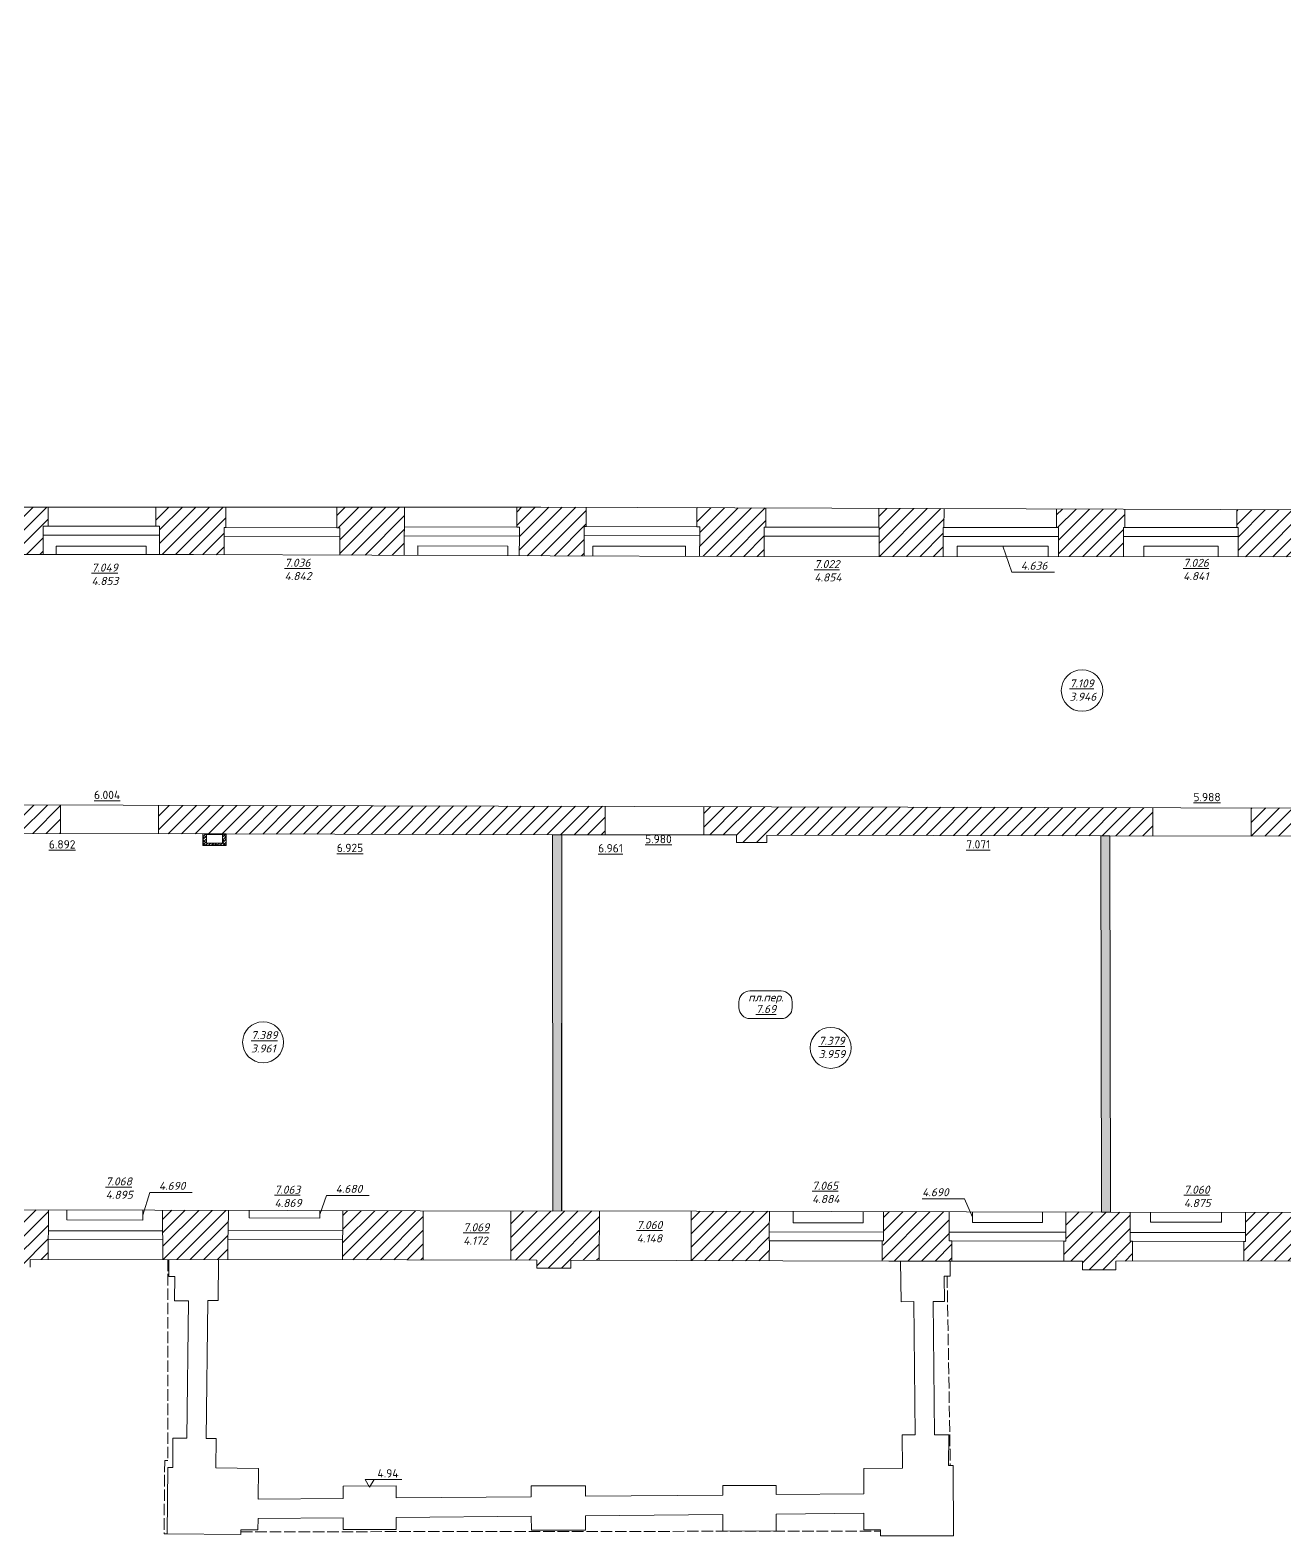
# Model space of a CAD drawing. Header units: millimetres. Extents: x 907727 to 970635, y 1625749 to 1672009.
# Drawn here: x 931089 to 950705, y 1625749 to 1649275 of the extents above; entities that cross this region are included whole.
import ezdxf

# ---------------------------------------------------------------- set-up
doc = ezdxf.new("R2010")
doc.units = ezdxf.units.MM
for name, pattern in [('334', [5, 4, -1]), ('ACAD_ISO02W100', [15, 12, -3]), ('ACAD_ISO10W100', [18, 12, -3, 0, -3])]:
    doc.linetypes.add(name, pattern=pattern)
for name, color, linetype in [('Контур', 7, 'Continuous'), ('Отметки', 7, 'Continuous'), ('Перепад', 251, 'ACAD_ISO02W100'), ('Рама', 121, 'Continuous'), ('Штриховка', 252, 'Continuous')]:
    doc.layers.add(name, color=color, linetype=linetype)
doc.styles.add('CIFRY', font='ROMANT.shx', dxfattribs={"oblique": 15, "height": 125})
doc.styles.add('ISOCPEUR', font='isocpeur.ttf', dxfattribs={"width": 0.95})
doc.dimstyles.new('GENPLAN_isoc', dxfattribs={"dimscale": 0.1, "dimtxt": 1.3, "dimasz": 0.3, "dimexe": 0.4, "dimexo": 0, "dimgap": 0.4, "dimtad": 1, "dimdec": 0, "dimlfac": 1000, "dimzin": 0, "dimtxsty": 'ISOCPEUR', "dimblk1": 'OBLIQUE', "dimblk2": 'OBLIQUE', "dimsah": 1, "dimcen": -1, "dimaunit": 1, "dimadec": 3, "dimazin": 0, "dimtfac": 0.75, "dimtdec": 0, "dimtix": 1, "dimtmove": 1, "dimatfit": 3, "dimldrblk": 'NONE', "dimfxl": 1, "dimtvp": 0.6, "dimarcsym": 0})

# ---------------------------------------------------------------- blocks, each defined once
blk = doc.blocks.new('_Oblique')
at = {"color": 0, "linetype": 'ByBlock', "lineweight": -2}
blk.add_line((-0.5, -0.5), (0.5, 0.5), dxfattribs=at)
blk = doc.blocks.new('2этаж')
at = {"lineweight": 5, "ltscale": 0.03, "true_color": 0xed1f24, "transparency": 33554610}
h = blk.add_hatch(dxfattribs=at)
h.set_pattern_fill('ANSI38', color=240, scale=10)
h.set_pattern_definition([(45, (-1078.652, -1034.774), (-22.4506403, 22.4506403), []), (135, (-1078.652, -1034.774), (-67.3519209, 22.4506403), [79.375, -47.625])])
h.paths.add_polyline_path([(932711, 1635501), (933075, 1635499), (933075, 1635681), (932711, 1635683)])
h.paths.add_polyline_path([(932769, 1635539), (932769, 1635675), (933018, 1635675), (933018, 1635539)], flags=16)
at = {"layer": 'Штриховка', "lineweight": 5, "ltscale": 0.03}
h = blk.add_hatch(dxfattribs=at)
h.set_pattern_fill('_USER', color=256, scale=150, angle=45, pattern_type=0)
h.set_pattern_definition([(45, (-1078.65, -1034.77), (-106.066017, 106.066017), [])])
h.paths.add_polyline_path([(939000, 1636113), (937333, 1636117), (932016, 1636128), (932016, 1635685), (932711, 1635683), (933075, 1635681), (938179, 1635670), (938322, 1635668), (938999, 1635668)])
h.paths.add_polyline_path([(938909, 1629794), (938319, 1629795), (938182, 1629787), (937526, 1629789), (937524, 1629024), (937930, 1629023), (937930, 1628898), (938463, 1628897), (938463, 1629021), (938907, 1629020)])
h.paths.add_polyline_path([(962746, 1655934), (962736, 1656078), (962727, 1657400), (962258, 1657396), (962279, 1654317), (962310, 1650683), (962768, 1650687)])
h.paths.add_polyline_path([(969476, 1656429), (969473, 1657383), (969095, 1657382), (969095, 1657382), (968721, 1657380), (968725, 1656039), (968725, 1655907), (968732, 1654867), (969102, 1654869), (969482, 1654871)])
h.paths.add_polyline_path([(962925, 1644401), (962492, 1644401), (962494, 1640015), (961958, 1640014), (961940, 1639565), (962746, 1639572), (962759, 1638395), (962918, 1638397), (962914, 1638830), (962914, 1638970), (963151, 1638972), (963144, 1639714), (962928, 1639714)])
h.paths.add_polyline_path([(969542, 1639412), (969161, 1639411), (968789, 1639410), (968790, 1638996), (968785, 1638863), (968789, 1638355), (969071, 1638357), (969211, 1638358), (969211, 1638328), (969546, 1638329)])
h.paths.add_polyline_path([(947564, 1636091), (940542, 1636109), (940541, 1635667), (941055, 1635667), (941055, 1635547), (941529, 1635549), (941529, 1635663), (946747, 1635653), (946887, 1635651), (947564, 1635650)])
h.paths.add_polyline_path([(947210, 1629457), (947210, 1629773), (946898, 1629774), (946758, 1629774), (946202, 1629776), (946201, 1629458), (946201, 1629318), (946169, 1629318), (946169, 1629009), (946464, 1629009), (946464, 1628873), (946984, 1628873), (946984, 1629009), (947245, 1629009), (947245, 1629317), (947209, 1629317)])
h.paths.add_polyline_path([(930488, 1636132), (923631, 1636147), (923630, 1635706), (928167, 1635695), (928302, 1635700), (929695, 1635700), (929728, 1635700), (929872, 1635690), (930487, 1635689)])
h.paths.add_polyline_path([(930294, 1629343), (930296, 1629483), (930297, 1629806), (929885, 1629807), (929739, 1629809), (929249, 1629809), (929249, 1629497), (929249, 1629357), (929228, 1629357), (929227, 1629035), (929495, 1629035), (929495, 1628916), (930010, 1628915), (930011, 1629034), (930293, 1629034)])
h.paths.add_polyline_path([(907548, 1639212), (907552, 1639366), (907552, 1639451), (907387, 1639450), (907387, 1639527), (907189, 1639526), (907189, 1639498), (907049, 1639497), (906797, 1639495), (906804, 1638462), (907047, 1638464), (907047, 1638523), (907187, 1638523), (907548, 1638523)])
h.paths.add_polyline_path([(913886, 1644389), (913458, 1644385), (913487, 1639389), (913513, 1639235), (913510, 1638733), (913645, 1638732), (913647, 1639280), (913933, 1639278), (913923, 1639546), (913926, 1639707)])
h.paths.add_polyline_path([(907413, 1656864), (907401, 1657063), (907401, 1657115), (907148, 1657115), (907008, 1657115), (907008, 1657146), (906680, 1657147), (906679, 1655622), (906675, 1654748), (906972, 1654746), (906972, 1654796), (907112, 1654796), (907406, 1654795)])
h.paths.add_polyline_path([(913863, 1661214), (913418, 1661212), (913427, 1657156), (913428, 1656073), (913433, 1650726), (913896, 1650726), (913893, 1655295)])
h.paths.add_polyline_path([(963254, 1633674), (962794, 1633671), (962504, 1633669), (962511, 1632683), (962807, 1632685), (962947, 1632686), (962947, 1632652), (963260, 1632654)], flags=17)
h.paths.add_polyline_path([(963264, 1631863), (962953, 1631861), (962953, 1631852), (962813, 1631851), (962517, 1631849), (962525, 1630819), (962830, 1630821), (962830, 1630845), (962970, 1630846), (963269, 1630847)], flags=17)
h.paths.add_polyline_path([(963274, 1630029), (962976, 1630028), (962836, 1630026), (962530, 1630024), (962538, 1629003), (962820, 1629005), (963279, 1629008)], flags=17)
h.paths.add_polyline_path([(955669, 1635373), (955671, 1635716), (955675, 1636073), (955224, 1636072), (949100, 1636088), (949099, 1635648), (954090, 1635641), (955251, 1635641), (955248, 1635165), (955266, 1629753), (954618, 1629754), (954617, 1629468), (954617, 1629328), (954596, 1629328), (954596, 1629015), (954858, 1629015), (954858, 1628881), (954983, 1628883), (954999, 1627917), (954867, 1627915), (954876, 1627392), (955008, 1627394), (955015, 1627021), (956954, 1627008), (956953, 1626902), (957097, 1626901), (957097, 1627007), (961181, 1626978), (961181, 1626903), (961316, 1626902), (961316, 1626978), (963291, 1626964), (963289, 1627331), (963433, 1627332), (963430, 1627874), (963286, 1627873), (963284, 1628198), (962966, 1628197), (962966, 1628175), (962826, 1628174), (962544, 1628172), (962547, 1627710), (955724, 1627758)])
h.paths.add_polyline_path([(952808, 1629473), (952809, 1629759), (951798, 1629762), (951797, 1629480), (951808, 1629308), (951808, 1629013), (952827, 1629013), (952826, 1629333), (952808, 1629333)], flags=17)
h.paths.add_polyline_path([(950023, 1629766), (949010, 1629769), (949009, 1629452), (949009, 1629312), (948983, 1629312), (948983, 1629011), (950022, 1629011), (950022, 1629452)])
h.paths.add_polyline_path([(944379, 1629780), (943353, 1629783), (943353, 1629462), (943352, 1629322), (943332, 1629007), (943435, 1629006), (944420, 1629007), (944420, 1629322), (944378, 1629322), (944378, 1629462)])
h.paths.add_polyline_path([(941567, 1629787), (940344, 1629790), (940342, 1629016), (941566, 1629012), (941567, 1629326), (941566, 1629326), (941566, 1629466)])
h.paths.add_polyline_path([(936156, 1629792), (934900, 1629795), (934899, 1629487), (934895, 1629347), (934895, 1629030), (935901, 1629029), (936154, 1629028)])
h.paths.add_polyline_path([(933109, 1629491), (933110, 1629799), (932082, 1629802), (932081, 1629479), (932087, 1629339), (932087, 1629032), (933100, 1629031), (933100, 1629351)])
h.paths.add_polyline_path([(927447, 1629357), (927444, 1629497), (927444, 1629808), (926406, 1629808), (926406, 1629496), (926403, 1629356), (926403, 1629038), (927012, 1629037), (927447, 1629037)])
h.paths.add_polyline_path([(924619, 1629807), (923625, 1629807), (923625, 1629524), (923625, 1629384), (923602, 1629384), (923601, 1629041), (924629, 1629040), (924630, 1629355), (924619, 1629355), (924619, 1629495)])
h.paths.add_polyline_path([(921615, 1629044), (921831, 1629043), (921831, 1629384), (921820, 1629384), (921820, 1629524), (921820, 1629806), (921335, 1629806), (921302, 1635712), (922104, 1635710), (922105, 1636150), (921302, 1636152), (921302, 1636268), (920872, 1636266), (920884, 1634582), (920888, 1634240), (920875, 1627864), (920336, 1627863), (920336, 1627716), (918545, 1627714), (918545, 1627861), (914019, 1627856), (914013, 1628264), (913879, 1628262), (913690, 1628284), (913550, 1628281), (913549, 1628330), (913244, 1628327), (913247, 1628019), (913128, 1628017), (913133, 1627507), (913252, 1627508), (913255, 1627132), (915275, 1627133), (915276, 1627019), (915409, 1627019), (915409, 1627133), (919471, 1627134), (919471, 1627015), (919606, 1627015), (919606, 1627134), (921601, 1627134), (921604, 1627502), (921728, 1627501), (921732, 1628011), (921608, 1628012)])
h.paths.add_polyline_path([(913985, 1630101), (913817, 1630099), (913816, 1630167), (913675, 1630165), (913535, 1630163), (913535, 1630182), (913226, 1630179), (913236, 1629133), (913537, 1629136), (913536, 1629179), (913676, 1629181), (913865, 1629184), (913865, 1629207), (913999, 1629209)], flags=17)
h.paths.add_polyline_path([(913957, 1632014), (913649, 1632009), (913509, 1632005), (913209, 1632002), (913218, 1630988), (913523, 1630991), (913522, 1631022), (913662, 1631024), (913804, 1631026), (913803, 1631035), (913971, 1631037)], flags=17)
h.paths.add_polyline_path([(913930, 1633799), (913790, 1633797), (913630, 1633829), (913490, 1633827), (913490, 1633832), (913191, 1633829), (913201, 1632806), (913497, 1632809), (913496, 1632833), (913636, 1632836), (913770, 1632838), (913769, 1632899), (913943, 1632902)], flags=17)
h.paths.add_polyline_path([(913920, 1635955), (913925, 1636385), (913636, 1636381), (913640, 1637365), (913504, 1637365), (913499, 1636088), (907546, 1636163), (907546, 1636712), (907186, 1636712), (907046, 1636712), (907046, 1636739), (906814, 1636738), (906822, 1635415), (907208, 1635412), (907207, 1635294), (907707, 1635290), (907708, 1635407), (913044, 1635359), (913049, 1634887), (913181, 1634888), (913184, 1634635), (913478, 1634638), (913478, 1634653), (913618, 1634655), (913777, 1634658), (913776, 1634726), (913916, 1634728), (913909, 1635194)])
h.paths.add_polyline_path([(907542, 1641286), (907380, 1641285), (907380, 1641344), (907162, 1641343), (907162, 1641339), (907022, 1641338), (906786, 1641337), (906792, 1640326), (907045, 1640328), (907185, 1640337), (907382, 1640338), (907382, 1640479), (907547, 1640480)])
h.paths.add_polyline_path([(907533, 1643106), (907372, 1643106), (907372, 1643191), (907162, 1643190), (907022, 1643196), (906777, 1643195), (906778, 1642648), (906781, 1642152), (907018, 1642153), (907018, 1642175), (907158, 1642176), (907375, 1642177), (907375, 1642289), (907537, 1642290)])
h.paths.add_polyline_path([(907523, 1645043), (907135, 1645041), (906995, 1645040), (906995, 1645095), (906774, 1645094), (906776, 1644013), (907018, 1644014), (907158, 1644014), (907368, 1644015), (907367, 1644140), (907527, 1644141)])
h.paths.add_polyline_path([(907419, 1661187), (907140, 1661187), (907000, 1661187), (907000, 1661215), (906684, 1661215), (906682, 1658788), (907008, 1658787), (907008, 1658876), (907148, 1658876), (907417, 1658876), (907419, 1659103)])
h.paths.add_polyline_path([(907398, 1652687), (907399, 1653061), (907106, 1653062), (906966, 1653063), (906966, 1653096), (906669, 1653097), (906660, 1650795), (906969, 1650794), (906969, 1650834), (907109, 1650834), (907250, 1650833), (907250, 1650844), (907392, 1650844)])
h.paths.add_polyline_path([(914136, 1647991), (913898, 1647993), (913897, 1649397), (913434, 1649397), (913435, 1647998), (910417, 1648009), (910032, 1648008), (907382, 1648006), (907386, 1649069), (907245, 1649069), (907103, 1649106), (906963, 1649106), (906964, 1649154), (906653, 1649155), (906648, 1647974), (906770, 1647973), (906772, 1646816), (906986, 1646817), (906985, 1646858), (907125, 1646859), (907513, 1646861), (907510, 1647405), (913343, 1647396), (913343, 1647394), (913439, 1647394), (913439, 1647110), (913304, 1647110), (913304, 1647054), (913442, 1647054), (913450, 1645741), (913875, 1645743), (913861, 1647403), (914132, 1647402)])
h.paths.add_polyline_path([(917863, 1648112), (917285, 1648113), (917279, 1649108), (916983, 1649106), (916983, 1649083), (916843, 1649083), (916557, 1649082), (916560, 1647976), (916172, 1647978), (916170, 1647395), (916454, 1647394), (916482, 1642520), (916486, 1641793), (916499, 1639726), (916500, 1639563), (917936, 1639573), (917935, 1639725), (917413, 1639721), (917411, 1639999), (916933, 1639996), (916930, 1640512), (916926, 1641076), (916885, 1647386), (917837, 1647386), (917837, 1647668), (917837, 1647808), (917862, 1647808)])
h.paths.add_polyline_path([(917255, 1653126), (916954, 1653124), (916954, 1653100), (916814, 1653099), (916544, 1653098), (916547, 1652478), (916552, 1650858), (916838, 1650859), (916978, 1650859), (916978, 1650808), (917269, 1650809)])
h.paths.add_polyline_path([(917237, 1657130), (916934, 1657129), (916934, 1657105), (916794, 1657104), (916522, 1657103), (916534, 1654847), (916805, 1654848), (916945, 1654849), (916945, 1654802), (917245, 1654804), (917239, 1655802)])
h.paths.add_polyline_path([(921524, 1647815), (921567, 1647814), (921567, 1648107), (919533, 1648109), (919532, 1647808), (919580, 1647808), (919580, 1647668), (919580, 1647385), (920507, 1647385), (920521, 1640019), (920098, 1640016), (920100, 1639739), (919639, 1639736), (919640, 1639584), (920859, 1639593), (920859, 1639456), (921268, 1639456), (921269, 1639585), (921451, 1639585), (921452, 1640022), (920956, 1640022), (920957, 1641132), (922552, 1641132), (922559, 1640020), (922247, 1640021), (922246, 1639585), (922829, 1639586), (922829, 1640053), (922565, 1640053), (922556, 1641136), (920956, 1641137), (920954, 1642800), (920953, 1642977), (920954, 1644346), (920953, 1644717), (920941, 1647364), (921523, 1647363), (921524, 1647675)])
h.paths.add_polyline_path([(924626, 1648102), (923290, 1648104), (923289, 1647811), (923331, 1647811), (923330, 1647671), (923330, 1647360), (923893, 1647359), (923887, 1644733), (923892, 1644531), (923893, 1641956), (924054, 1641956), (924054, 1641850), (924243, 1641850), (924383, 1641850), (924383, 1641797), (924659, 1641799)])
h.paths.add_polyline_path([(927419, 1640493), (927456, 1640493), (927456, 1640788), (924664, 1640788), (924663, 1641040), (924383, 1641039), (924383, 1640991), (924243, 1640991), (924054, 1640991), (924054, 1640940), (923893, 1640940), (923893, 1640058), (923675, 1640057), (923675, 1639586), (924365, 1639586), (924365, 1640046), (927419, 1640046), (927419, 1640353)])
h.paths.add_polyline_path([(930293, 1640788), (929210, 1640788), (929210, 1640493), (929225, 1640353), (929225, 1640046), (930216, 1640046), (930216, 1640348), (930216, 1640488), (930293, 1640488)])
h.paths.add_polyline_path([(933045, 1640471), (933070, 1640470), (933070, 1640788), (931974, 1640788), (931974, 1640488), (932035, 1640488), (932035, 1640348), (932035, 1640046), (932567, 1640046), (933044, 1640044), (933045, 1640331)])
h.paths.add_polyline_path([(935864, 1640479), (935864, 1640788), (934807, 1640788), (934807, 1640464), (934851, 1640464), (934851, 1640324), (934850, 1640038), (935856, 1640035), (935857, 1640339)])
h.paths.add_polyline_path([(938704, 1640785), (937992, 1640788), (937617, 1640788), (937617, 1640473), (937659, 1640473), (937659, 1640333), (937658, 1640028), (938672, 1640025), (938673, 1640345), (938673, 1640485), (938703, 1640485)])
h.paths.add_polyline_path([(941487, 1640473), (941513, 1640473), (941514, 1640775), (940433, 1640779), (940432, 1640479), (940478, 1640479), (940478, 1640339), (940477, 1640019), (940930, 1640017), (941487, 1640017), (941487, 1640333)])
h.paths.add_polyline_path([(944298, 1640765), (943277, 1640768), (943276, 1640473), (943282, 1640473), (943282, 1640333), (943282, 1640016), (944285, 1640015), (944285, 1640328), (944285, 1640468), (944297, 1640468)])
h.paths.add_polyline_path([(947104, 1640471), (947125, 1640471), (947126, 1640754), (946057, 1640758), (946056, 1640467), (946085, 1640467), (946085, 1640327), (946085, 1640015), (947104, 1640014), (947104, 1640331)])
h.paths.add_polyline_path([(952444, 1640939), (952118, 1640934), (951978, 1640932), (951977, 1640984), (951693, 1640981), (951696, 1640737), (948874, 1640748), (948873, 1640470), (948894, 1640470), (948894, 1640330), (948894, 1640013), (951684, 1640012), (951679, 1639485), (952770, 1639493), (952772, 1639944), (952459, 1639945)])
h.paths.add_polyline_path([(952403, 1643564), (952427, 1643742), (952420, 1645745), (952275, 1645744), (952271, 1646958), (952415, 1646958), (952413, 1647335), (952959, 1647339), (952956, 1647652), (952955, 1647792), (952992, 1647792), (952992, 1648103), (951620, 1648104), (951685, 1641788), (951964, 1641791), (951964, 1641796), (952104, 1641798), (952430, 1641803)])
h.paths.add_polyline_path([(960222, 1647947), (959775, 1647947), (959772, 1649203), (959476, 1649202), (959476, 1649152), (959336, 1649151), (959029, 1649151), (959031, 1648099), (958549, 1648100), (958549, 1647796), (958616, 1647795), (958615, 1647655), (958614, 1647361), (959456, 1647357), (959446, 1641238), (959445, 1640721), (959444, 1640266), (959326, 1640266), (959341, 1639981), (959054, 1639980), (959056, 1639707), (958311, 1639703), (958312, 1639537), (960250, 1639552), (960245, 1639984), (959870, 1639983), (959879, 1641708), (959885, 1643020), (959908, 1647374), (960222, 1647371)])
h.paths.add_polyline_path([(969512, 1648123), (969508, 1649142), (969273, 1649141), (969273, 1649082), (969133, 1649081), (968770, 1649078), (968777, 1647947), (962780, 1647965), (962774, 1649329), (962321, 1649325), (962333, 1647948), (962234, 1647948), (962234, 1647357), (962490, 1647355), (962491, 1645773), (962924, 1645773), (962923, 1647206), (962921, 1647206), (962921, 1647362), (963262, 1647362), (963262, 1647362), (967057, 1647345), (968764, 1647346), (968768, 1646772), (968768, 1646737), (969151, 1646738), (969517, 1646739)])
h.paths.add_polyline_path([(959761, 1653086), (959020, 1653084), (959025, 1650885), (959332, 1650886), (959331, 1650906), (959471, 1650906), (959767, 1650907)])
h.paths.add_polyline_path([(959749, 1657107), (959446, 1657106), (959011, 1657105), (959016, 1654784), (959757, 1654786), (959754, 1655954)])
h.paths.add_polyline_path([(959733, 1661109), (959429, 1661108), (959289, 1661107), (959289, 1661151), (959004, 1661151), (959006, 1659479), (959007, 1658823), (959439, 1658824), (959742, 1658825)])
h.paths.add_polyline_path([(959724, 1670240), (960497, 1670238), (960498, 1670506), (960502, 1670646), (960503, 1670967), (958995, 1670974), (959003, 1662822), (959282, 1662822), (959422, 1662832), (959726, 1662833), (959721, 1663895), (960385, 1663891), (960388, 1664337), (959735, 1664345)])
h.paths.add_polyline_path([(963547, 1670954), (961946, 1670961), (961944, 1670642), (961980, 1670642), (961980, 1670502), (961979, 1670234), (963527, 1670231), (963528, 1670497), (963528, 1670637), (963546, 1670637)])
h.paths.add_polyline_path([(966537, 1670940), (964945, 1670947), (964944, 1670633), (965010, 1670633), (965010, 1670493), (965009, 1670227), (966535, 1670224), (966535, 1670477)])
h.paths.add_polyline_path([(969410, 1670927), (968021, 1670933), (968019, 1670614), (968019, 1670474), (968017, 1670220), (968653, 1670219), (968696, 1664667), (968237, 1664689), (968261, 1664242), (961770, 1664320), (961767, 1663881), (962214, 1663878), (962226, 1662214), (962382, 1662215), (962386, 1661613), (962230, 1661612), (962249, 1658769), (962718, 1658772), (962682, 1663873), (967029, 1663823), (968115, 1663806), (968699, 1663803), (968700, 1663398), (969074, 1663400), (969214, 1663394), (969455, 1663394), (969453, 1663965)])
h.paths.add_polyline_path([(969467, 1659095), (969089, 1659094), (969089, 1659091), (968715, 1659090), (968706, 1661685), (969080, 1661686), (969220, 1661688), (969460, 1661689)])
h.paths.add_polyline_path([(969490, 1653177), (969113, 1653175), (968743, 1653173), (968758, 1650785), (969122, 1650787), (969262, 1650788), (969262, 1650759), (969501, 1650760)])
h.paths.add_polyline_path([(969523, 1644984), (969156, 1644983), (968773, 1644982), (968776, 1643889), (969152, 1643890), (969527, 1643891)])
h.paths.add_polyline_path([(969530, 1643084), (969154, 1643083), (968779, 1643082), (968782, 1642066), (969168, 1642067), (969533, 1642068)])
h.paths.add_polyline_path([(969536, 1641236), (969170, 1641235), (968784, 1641234), (968787, 1640175), (969159, 1640176), (969540, 1640177)])
h.paths.add_polyline_path([(969552, 1636587), (969224, 1636586), (969084, 1636585), (968802, 1636583), (968805, 1636129), (963379, 1636104), (962942, 1636104), (962934, 1636540), (962929, 1637060), (962773, 1637059), (962784, 1636104), (962486, 1636102), (962498, 1634500), (962788, 1634502), (963249, 1634505), (963248, 1634755), (963369, 1634756), (963366, 1635279), (963245, 1635279), (963245, 1635355), (968675, 1635387), (968676, 1635249), (969201, 1635252), (969200, 1635390), (969556, 1635392)])
h.paths.add_polyline_path([(908252, 1670921), (906707, 1670930), (906686, 1663368), (906686, 1662830), (907000, 1662830), (907000, 1662925), (907140, 1662925), (907418, 1662925), (907418, 1663818), (913144, 1663791), (913144, 1663614), (913412, 1663629), (913415, 1662579), (913856, 1662581), (913850, 1663761), (914113, 1663761), (914114, 1664237), (908298, 1664253), (907434, 1664251), (907433, 1664899), (907451, 1670230), (908244, 1670221), (908247, 1670498), (908250, 1670638)])
h.paths.add_polyline_path([(911238, 1670591), (911274, 1670591), (911276, 1670902), (909680, 1670912), (909678, 1670621), (909736, 1670620), (909734, 1670480), (909731, 1670203), (910192, 1670197), (910336, 1670196), (911235, 1670189), (911237, 1670451)], flags=17)
h.paths.add_polyline_path([(914275, 1670876), (912895, 1670892), (912675, 1670893), (912673, 1670579), (912749, 1670579), (912748, 1670439), (912746, 1670176), (914257, 1670163), (914259, 1670431), (914272, 1670571)])
h.paths.add_polyline_path([(917180, 1670844), (915689, 1670861), (915686, 1670559), (915734, 1670559), (915733, 1670419), (915731, 1670151), (916471, 1670145), (916478, 1666994), (916476, 1666864), (916483, 1664431), (916104, 1664430), (916104, 1664232), (915541, 1664233), (915542, 1663765), (916493, 1663768), (916495, 1662890), (916778, 1662891), (916918, 1662891), (916918, 1662849), (917218, 1662852), (917187, 1666884)])
h.paths.add_polyline_path([(917233, 1660954), (917231, 1661152), (916924, 1661150), (916924, 1661152), (916784, 1661152), (916501, 1661151), (916502, 1660754), (916512, 1658837), (916785, 1658838), (916925, 1658839), (916925, 1658807), (917235, 1658808)])
h.paths.add_polyline_path([(956152, 1639964), (955862, 1639962), (955813, 1645502), (955838, 1645502), (955829, 1647374), (956614, 1647370), (956616, 1647805), (956685, 1647804), (956685, 1648101), (954625, 1648102), (954624, 1647806), (954642, 1647806), (954646, 1647354), (955354, 1647360), (955383, 1643736), (955392, 1643085), (955396, 1641084), (955389, 1639944), (953716, 1639940), (953608, 1639940), (953611, 1639500), (956629, 1639524), (956628, 1639693), (956154, 1639691)])
at = {"lineweight": 5, "ltscale": 0.03}
for points in [[(932711, 1635683), (933075, 1635681), (933075, 1635499), (932711, 1635501), (932711, 1635683)], [(932769, 1635539), (932769, 1635675), (933018, 1635675), (933018, 1635539), (932769, 1635539)], [(938319, 1629795), (938182, 1629787), (938179, 1635670), (938322, 1635668), (938322, 1629796)], [(946758, 1629774), (946747, 1635653), (946887, 1635651), (946898, 1629774), (946758, 1629774)]]:
    blk.add_lwpolyline(points, dxfattribs=at)
at = {"layer": 'Контур', "lineweight": 5, "ltscale": 15}
for p, q in [((924664, 1640788), (937992, 1640788)), ((930293, 1640788), (930293, 1640488)), ((931974, 1640788), (931974, 1640488)), ((933070, 1640788), (933070, 1640470)), ((934807, 1640788), (934807, 1640464)), ((935864, 1640788), (935864, 1640479)), ((937617, 1640788), (937617, 1640473)), ((937992, 1640788), (951696, 1640737)), ((938704, 1640785), (938703, 1640485)), ((940433, 1640779), (940432, 1640479)), ((941514, 1640775), (941513, 1640473)), ((943277, 1640768), (943276, 1640473)), ((944298, 1640765), (944297, 1640468)), ((946057, 1640758), (946056, 1640467)), ((947126, 1640754), (947125, 1640471)), ((948874, 1640748), (948873, 1640470)), ((930216, 1640348), (930216, 1640488)), ((930216, 1640488), (930293, 1640488)), ((932035, 1640488), (931974, 1640488)), ((932035, 1640348), (932035, 1640488)), ((933045, 1640331), (933045, 1640471)), ((933045, 1640471), (933070, 1640470)), ((934851, 1640464), (934807, 1640464)), ((934851, 1640324), (934851, 1640464)), ((935857, 1640339), (935864, 1640479)), ((937659, 1640473), (937617, 1640473)), ((937659, 1640333), (937659, 1640473)), ((938673, 1640345), (938673, 1640485)), ((938673, 1640485), (938703, 1640485)), ((940478, 1640479), (940432, 1640479)), ((940478, 1640339), (940478, 1640479)), ((941487, 1640333), (941487, 1640473)), ((941487, 1640473), (941513, 1640473)), ((943282, 1640473), (943276, 1640473)), ((943282, 1640333), (943282, 1640473)), ((944285, 1640328), (944285, 1640468)), ((944285, 1640468), (944297, 1640468)), ((946085, 1640467), (946056, 1640467)), ((946085, 1640327), (946085, 1640467)), ((947104, 1640331), (947104, 1640471)), ((947104, 1640471), (947125, 1640471)), ((948894, 1640470), (948873, 1640470)), ((948894, 1640330), (948894, 1640470)), ((930216, 1640046), (930216, 1640348)), ((932035, 1640046), (932035, 1640348)), ((933044, 1640044), (933045, 1640331)), ((934850, 1640038), (934851, 1640324)), ((935856, 1640035), (935857, 1640339)), ((937658, 1640028), (937659, 1640333)), ((938672, 1640025), (938673, 1640345)), ((940477, 1640019), (940478, 1640339)), ((941487, 1640017), (941487, 1640333)), ((943282, 1640016), (943282, 1640333)), ((944285, 1640015), (944285, 1640328)), ((946085, 1640015), (946085, 1640327)), ((947104, 1640014), (947104, 1640331)), ((948894, 1640013), (948894, 1640330)), ((932567, 1640046), (924365, 1640046)), ((931825, 1640179), (930419, 1640179)), ((930419, 1640046), (930419, 1640179)), ((931825, 1640046), (931825, 1640179)), ((932567, 1640046), (940930, 1640017)), ((936073, 1640181), (937481, 1640180)), ((936073, 1640034), (936073, 1640181)), ((937481, 1640029), (937481, 1640180)), ((938808, 1640180), (940258, 1640179)), ((938808, 1640024), (938808, 1640180)), ((940258, 1640019), (940258, 1640179)), ((940930, 1640017), (951684, 1640012)), ((944505, 1640177), (945928, 1640177)), ((944505, 1640177), (944505, 1640015)), ((945928, 1640015), (945928, 1640177)), ((947423, 1640176), (948581, 1640175)), ((947423, 1640014), (947423, 1640176)), ((948581, 1640013), (948581, 1640175)), ((937333, 1636117), (921302, 1636152)), ((930487, 1635689), (930488, 1636132)), ((932016, 1635685), (932016, 1636128)), ((955224, 1636072), (937333, 1636117)), ((938999, 1635668), (939000, 1636113)), ((940541, 1635667), (940542, 1636109)), ((947564, 1636091), (947564, 1635650)), ((949099, 1635648), (949100, 1636088)), ((929872, 1635690), (932711, 1635683)), ((932711, 1635501), (932711, 1635683)), ((932711, 1635501), (933075, 1635499)), ((933075, 1635681), (938179, 1635670)), ((933075, 1635499), (933075, 1635681)), ((938179, 1635670), (938182, 1629787)), ((938319, 1629795), (938322, 1635668)), ((938322, 1635668), (941055, 1635667)), ((941055, 1635547), (941055, 1635667)), ((941055, 1635547), (941529, 1635549)), ((941529, 1635663), (946747, 1635653)), ((941529, 1635549), (941529, 1635663)), ((946758, 1629774), (946747, 1635653)), ((954090, 1635641), (946887, 1635651)), ((946898, 1629774), (946887, 1635651)), ((938182, 1629787), (929885, 1629807)), ((930297, 1629806), (930296, 1629483)), ((930583, 1629806), (930583, 1629651)), ((930583, 1629651), (931771, 1629649)), ((931771, 1629803), (931771, 1629649)), ((932082, 1629802), (932081, 1629479)), ((933110, 1629799), (933109, 1629491)), ((933434, 1629799), (933434, 1629682)), ((934541, 1629679), (933434, 1629682)), ((934541, 1629796), (934541, 1629679)), ((934900, 1629795), (934899, 1629487)), ((936156, 1629792), (936154, 1629028)), ((937526, 1629789), (937524, 1629024)), ((946758, 1629774), (938319, 1629795)), ((938909, 1629794), (938907, 1629020)), ((940344, 1629790), (940342, 1629016)), ((941567, 1629787), (941566, 1629466)), ((941939, 1629786), (941939, 1629605)), ((943036, 1629784), (943036, 1629603)), ((943353, 1629783), (943353, 1629462)), ((944379, 1629780), (944378, 1629462)), ((944741, 1629779), (944741, 1629612)), ((945839, 1629777), (945839, 1629609)), ((946202, 1629776), (946201, 1629458)), ((955266, 1629753), (946898, 1629774)), ((947210, 1629773), (947210, 1629457)), ((947525, 1629772), (947525, 1629617)), ((948636, 1629615), (947525, 1629617)), ((948636, 1629770), (948636, 1629615)), ((949010, 1629769), (949009, 1629452)), ((930294, 1629343), (930296, 1629483)), ((932087, 1629339), (932081, 1629479)), ((933100, 1629351), (933109, 1629491)), ((934895, 1629347), (934899, 1629487)), ((941566, 1629466), (941566, 1629326)), ((943036, 1629603), (941939, 1629605)), ((943353, 1629462), (943352, 1629322)), ((944378, 1629462), (944378, 1629322)), ((945839, 1629609), (944741, 1629612)), ((946201, 1629458), (946201, 1629318)), ((947210, 1629457), (947209, 1629317)), ((949009, 1629452), (949009, 1629312)), ((930293, 1629034), (930294, 1629343)), ((932087, 1629032), (932087, 1629339)), ((933100, 1629031), (933100, 1629351)), ((934895, 1629030), (934895, 1629347)), ((941566, 1629012), (941567, 1629326)), ((941566, 1629326), (941567, 1629326)), ((943332, 1629007), (943333, 1629322)), ((943352, 1629322), (943333, 1629322)), ((944378, 1629322), (944420, 1629322)), ((944420, 1629007), (944420, 1629322)), ((946169, 1629009), (946169, 1629318)), ((946201, 1629318), (946169, 1629318)), ((947209, 1629317), (947245, 1629317)), ((947245, 1629009), (947245, 1629317)), ((948983, 1629011), (948983, 1629312)), ((949009, 1629312), (948983, 1629312)), ((930011, 1629034), (930010, 1628915)), ((935901, 1629029), (930011, 1629034)), ((937930, 1629023), (935901, 1629029)), ((937930, 1629023), (937930, 1628898)), ((943435, 1629006), (938463, 1629021)), ((938463, 1629021), (938463, 1628897)), ((946464, 1629009), (943435, 1629006)), ((946464, 1629009), (946464, 1628873)), ((954858, 1629015), (946984, 1629009)), ((946984, 1629009), (946984, 1628873)), ((938463, 1628897), (937930, 1628898)), ((946984, 1628873), (946464, 1628873))]:
    blk.add_line(p, q, dxfattribs=at)
at = {"layer": 'Контур', "color": 252, "lineweight": 5, "ltscale": 15}
for p, q in [((932180, 1629032), (932180, 1628769)), ((932958, 1629032), (932950, 1628393)), ((943625, 1628373), (943619, 1629007)), ((944396, 1628772), (944396, 1629007)), ((932180, 1628769), (932275, 1628768)), ((932275, 1628768), (932270, 1628387)), ((944396, 1628772), (944298, 1628771)), ((944298, 1628771), (944304, 1628377)), ((932485, 1628389), (932270, 1628387)), ((932485, 1628389), (932459, 1626239)), ((932790, 1628391), (932764, 1626236)), ((932950, 1628393), (932790, 1628391)), ((943625, 1628373), (943824, 1628374)), ((943824, 1628374), (943844, 1626293)), ((944129, 1628376), (944304, 1628377)), ((944129, 1628376), (944149, 1626292)), ((932239, 1625783), (932241, 1626242)), ((932241, 1626242), (932459, 1626239)), ((932764, 1626236), (932921, 1626234)), ((932921, 1626234), (932915, 1625776)), ((943645, 1626293), (943844, 1626293)), ((943649, 1625770), (943645, 1626293)), ((944149, 1626292), (944373, 1626292)), ((944373, 1626292), (944370, 1625813)), ((932166, 1625784), (932155, 1624747)), ((932239, 1625783), (932166, 1625784)), ((932915, 1625776), (933582, 1625768)), ((933582, 1625768), (933577, 1625289)), ((943649, 1625770), (943043, 1625769)), ((943043, 1625769), (943043, 1625372)), ((944442, 1625815), (944370, 1625813)), ((944447, 1624715), (944442, 1625815)), ((934903, 1625493), (935733, 1625494)), ((934903, 1625493), (934904, 1625301)), ((935733, 1625494), (935734, 1625308)), ((937845, 1625496), (938692, 1625497)), ((937845, 1625496), (937845, 1625326)), ((938692, 1625497), (938693, 1625334)), ((940838, 1625500), (941673, 1625501)), ((940838, 1625500), (940838, 1625353)), ((941673, 1625501), (941673, 1625360)), ((933577, 1625289), (934904, 1625301)), ((935734, 1625308), (937845, 1625326)), ((938693, 1625334), (940838, 1625353)), ((941673, 1625360), (943043, 1625372)), ((933574, 1624984), (933572, 1624807)), ((933574, 1624984), (934904, 1624996)), ((934904, 1624996), (934904, 1624814)), ((935734, 1625003), (937845, 1625022)), ((935734, 1625003), (935734, 1624815)), ((937845, 1625022), (937846, 1624805)), ((938693, 1625029), (940838, 1625048)), ((938693, 1625029), (938693, 1624806)), ((940838, 1625048), (940839, 1624790)), ((941673, 1625055), (943044, 1625067)), ((941673, 1625055), (941674, 1624791)), ((943044, 1625067), (943044, 1624808)), ((932155, 1624747), (933306, 1624734)), ((933306, 1624810), (933306, 1624734)), ((933572, 1624807), (933306, 1624810)), ((934904, 1624814), (935734, 1624815)), ((937846, 1624805), (938693, 1624806)), ((940839, 1624790), (941674, 1624791)), ((943304, 1624808), (943044, 1624808)), ((943303, 1624716), (944447, 1624715))]:
    blk.add_line(p, q, dxfattribs=at)
at = {"layer": 'Контур', "linetype": 'ACAD_ISO10W100', "lineweight": 5, "ltscale": 15}
blk.add_lwpolyline([(932769, 1635675), (933018, 1635675), (933018, 1635539), (932769, 1635539)], close=True, dxfattribs=at)
at = {"layer": 'Отметки', "color": 5, "lineweight": 5, "ltscale": 0.03}
blk.add_lwpolyline([(941263, 1633230), (941752, 1633230, -0.414214), (941924, 1633058), (941924, 1632969, -0.414214), (941752, 1632797), (941263, 1632797, -0.414214), (941091, 1632969), (941091, 1633058, -0.414214)], format="xyb", close=True, dxfattribs=at)
at = {"layer": 'Отметки', "color": 0, "lineweight": 5}
blk.add_lwpolyline([(935823, 1625598), (935388, 1625598), (935249, 1625598), (935318, 1625477), (935388, 1625598)], dxfattribs=at)
at = {"layer": 'Отметки', "lineweight": 5, "ltscale": 0.03}
for centre, radius in [((946455, 1637922), 325), ((933653, 1632426), 320), ((942526, 1632339), 320)]:
    blk.add_circle(centre, radius, dxfattribs=at)
at = {"layer": 'Перепад', "linetype": '334', "lineweight": 5, "ltscale": 45}
for p, q in [((932164, 1629032), (932163, 1625890)), ((944346, 1628772), (944396, 1625814)), ((932115, 1625891), (932104, 1624748)), ((932163, 1625890), (932115, 1625891)), ((932104, 1624748), (932155, 1624747)), ((933306, 1624778), (943303, 1624789)), ((943304, 1624808), (943303, 1624716))]:
    blk.add_line(p, q, dxfattribs=at)
at = {"layer": 'Рама', "color": 1, "lineweight": 5, "ltscale": 0.03}
for p, q in [((930293, 1640488), (931974, 1640488)), ((933070, 1640470), (934807, 1640464)), ((935864, 1640479), (937617, 1640473)), ((940432, 1640479), (938703, 1640485)), ((943276, 1640473), (941513, 1640473)), ((944297, 1640468), (946056, 1640467)), ((948873, 1640470), (947125, 1640471)), ((930216, 1640348), (932035, 1640348)), ((933045, 1640331), (934851, 1640324)), ((935857, 1640339), (937659, 1640333)), ((940478, 1640339), (938673, 1640345)), ((943282, 1640333), (941487, 1640333)), ((944285, 1640328), (946085, 1640327)), ((948894, 1640330), (947104, 1640331)), ((932081, 1629479), (930296, 1629483)), ((933109, 1629491), (934899, 1629487)), ((943353, 1629462), (941566, 1629466)), ((944378, 1629462), (946201, 1629458)), ((949009, 1629452), (947210, 1629457)), ((932087, 1629339), (930294, 1629343)), ((933100, 1629351), (934895, 1629347)), ((943333, 1629322), (941567, 1629326)), ((944420, 1629322), (946169, 1629318)), ((948983, 1629312), (947245, 1629317))]:
    blk.add_line(p, q, dxfattribs=at)
at = {"layer": 'Отметки', "lineweight": 5, "ltscale": 0.03, "style": 'ISOCPEUR'}
for s, p in [('%%u6.004', (931010, 1636226, 6004)), ('%%u5.988', (948197, 1636192, 5988)), ('%%u5.980', (939625, 1635536, 5980))]:
    blk.add_text(s, height=130, dxfattribs=at).set_placement(p)
at = {"layer": 'Отметки', "color": 95, "lineweight": 5, "ltscale": 0.03, "style": 'ISOCPEUR'}
for s, p in [('%%u6.892', (930304, 1635453, 6892)), ('%%u6.925', (934805, 1635398, 6925)), ('%%u6.961', (938890, 1635393, 6961)), ('%%u7.071', (944646, 1635454, 7071))]:
    blk.add_text(s, height=130, dxfattribs=at).set_placement(p)
at = {"layer": 'Отметки', "lineweight": 5, "style": 'ISOCPEUR'}
blk.add_text('4.94', height=130, rotation=360, dxfattribs=at).set_placement((935441, 1625626, 89))
at = {"layer": 'Отметки', "lineweight": 0, "ltscale": 0.03, "char_height": 125, "attachment_point": 1, "style": 'CIFRY'}
for s, insert, width in [('\\L7.036\\l\\P4.842', (933988, 1639981), 520), ('\\L7.026\\l\\P4.841', (948035, 1639980), 494), ('\\L7.049\\l\\P4.853', (930970, 1639905), 507), ('\\L7.022\\l\\P4.854', (942269, 1639960), 520), ('\\L7.109\\l\\P{\\C98;3.946}', (946260, 1638096), 507), ('\\L7.389\\l\\P{\\C98;3.961}', (933464, 1632600), 494), ('\\L7.379\\l\\P{\\C98;3.959}', (942337, 1632512), 494), ('\\L7.068\\l\\P4.895', (931191, 1630315), 507), ('\\L7.063\\l\\P4.869', (933830, 1630186), 507), ('\\L7.065\\l\\P4.884', (942234, 1630248), 520), ('\\L7.060\\l\\P4.875', (948046, 1630186), 507), ('\\L7.060\\l\\P4.148', (939492, 1629634), 494), ('\\L7.069\\l\\P4.172', (936780, 1629598), 494)]:
    blk.add_mtext(s, dxfattribs=dict(at, insert=insert, width=width))
at = {"layer": 'Отметки', "color": 5, "lineweight": 0, "insert": (941514, 1633037), "char_height": 125, "width": 1430.92, "attachment_point": 5, "line_spacing_factor": 0.876923, "style": 'CIFRY'}
blk.add_mtext('пл.пер.\\P{\\L7.69}', dxfattribs=at)
at = {"layer": 'Отметки', "lineweight": 0, "ltscale": 0.03, "char_height": 125, "attachment_point": 7, "style": 'CIFRY', "bg_fill": 3, "box_fill_scale": 1.25, "bg_fill_color": 256, "bg_fill_transparency": 0}
for s, insert in [('4.636', (945498, 1639810)), ('4.690', (932023, 1630121)), ('4.680', (934786, 1630074)), ('4.690', (943955, 1630021))]:
    blk.add_mtext(s, dxfattribs=dict(at, insert=insert))
at = {"lineweight": 5, "ltscale": 0.03, "true_color": 0xed1f24, "transparency": 33554610}
h = blk.add_hatch(dxfattribs=at)
h.set_pattern_fill('ANSI38', color=240, scale=10)
h.paths.add_polyline_path([(946758, 1629774), (946747, 1635653), (946887, 1635651), (946898, 1629774)])
h.paths.add_polyline_path([(929885, 1629807), (929739, 1629809), (929728, 1635700), (929872, 1635690)])
edge = h.paths.add_edge_path()
edge.add_line((938319, 1629795), (938182, 1629787))
edge.add_line((938182, 1629787), (938179, 1635670))
edge.add_line((938179, 1635670), (938322, 1635668))
edge.add_line((938322, 1635668), (938322, 1629796))
at = {"layer": 'Отметки', "lineweight": 5, "ltscale": 0.03, "annotation_type": 0, "has_hookline": 1}
for points, hookline_direction, text_width in [([(945217, 1640177), (945358, 1639770), (945458, 1639770)], 0, 525), ([(931771, 1629726), (931883, 1630081), (931983, 1630081)], 0, 523), ([(934541, 1629738), (934646, 1630034), (934746, 1630034)], 0, 523), ([(944741, 1629695), (944619, 1629981), (944519, 1629981)], 1, 523)]:
    blk.add_leader(points, dimstyle='GENPLAN_isoc', override={"dimasz": 1000, "dimgap": 400}, dxfattribs=dict(at, hookline_direction=hookline_direction, text_width=text_width))

msp = doc.modelspace()

# ---------------------------------------------------------------- block references
at = {"lineweight": 5}
msp.add_blockref('2этаж', (1079, 1035), dxfattribs=at)

doc.saveas('drawing.dxf')
